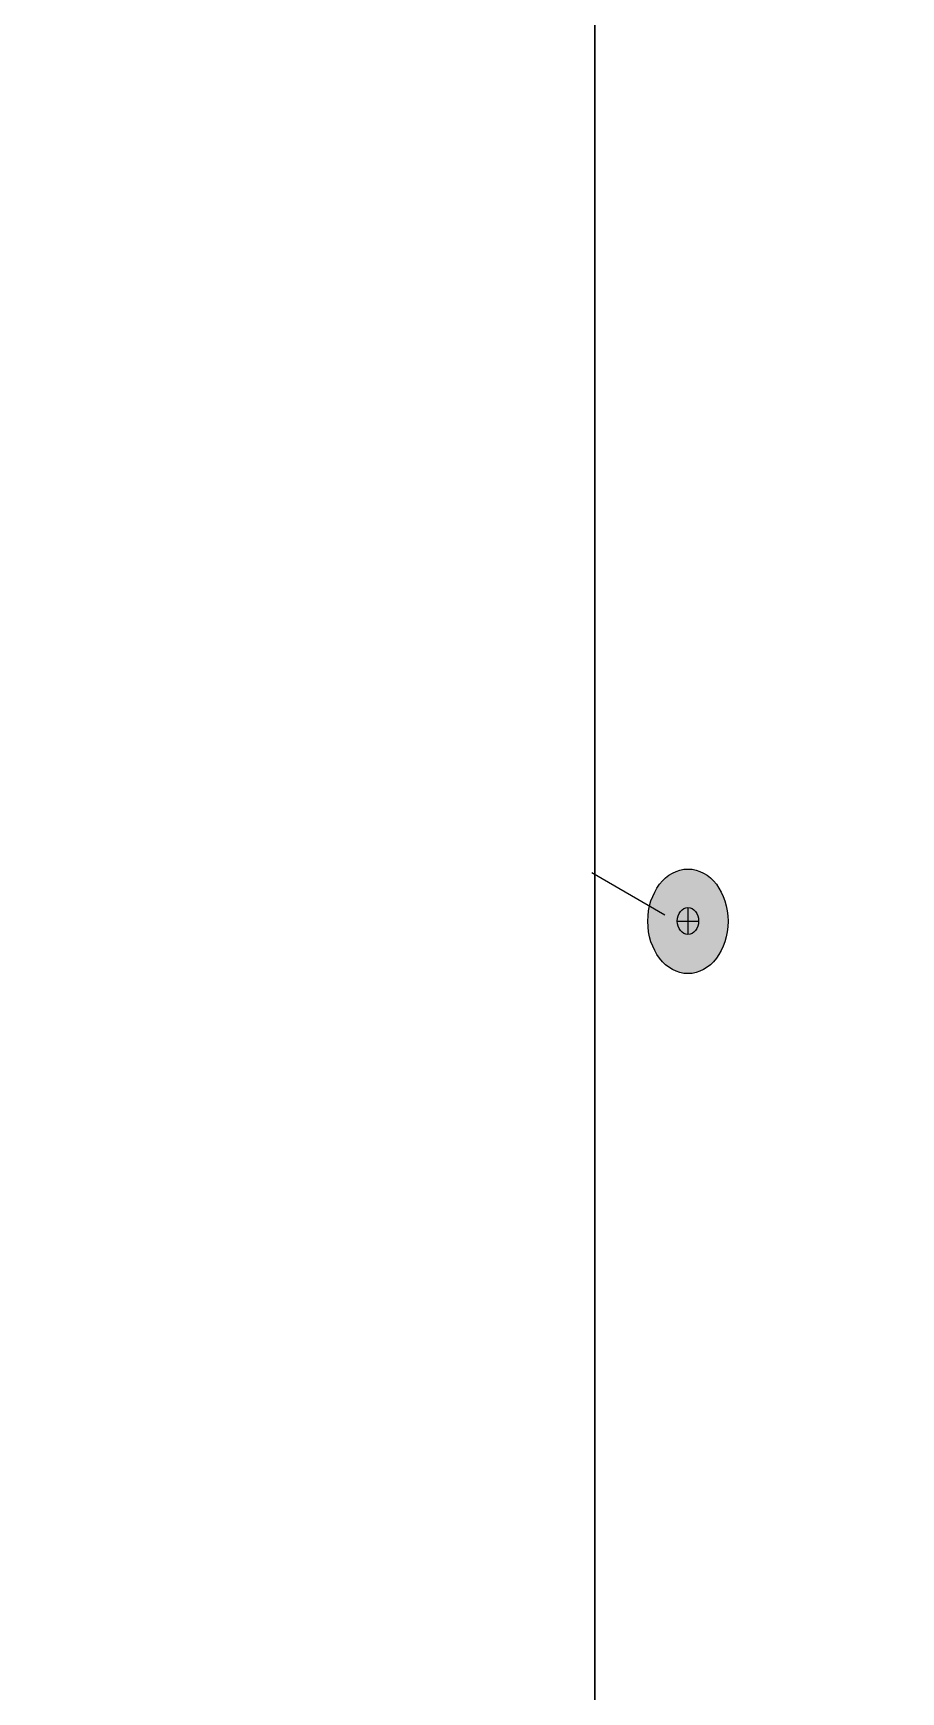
# Model space of a CAD drawing. Header units: inches. Extents: x -17.6 to 82.3, y -15.1 to 23.2.
# Drawn here: x 51.509 to 52.61, y 0.894 to 2.999 of the extents above; entities that cross this region are included whole.
import ezdxf

# ---------------------------------------------------------------- set-up
doc = ezdxf.new("R2010")
doc.units = ezdxf.units.IN
doc.header["$MEASUREMENT"] = 0
doc.layers.add('G-ANNO-TTLB', color=7, linetype='Continuous', lineweight=0)
doc.layers.add('TYVEK', color=7, linetype='Continuous', lineweight=0)

# ---------------------------------------------------------------- blocks, each defined once
blk = doc.blocks.new('Block_222')
at = {"layer": 'TYVEK', "true_color": 0x003b71, "transparency": 33554687}
h = blk.add_hatch(color=156, dxfattribs=at)
h.dxf.hatch_style = 2
edge = h.paths.add_edge_path()
edge.add_ellipse((52.3396, 1.8719), major_axis=(0, 0.0664), ratio=0.766948, start_angle=0, end_angle=360)
at = {"layer": 'TYVEK', "color": 18, "lineweight": 25, "true_color": 0x000000}
for p, q in [((52.3396, 1.8894), (52.3396, 1.8551)), ((52.3261, 1.8723), (52.3531, 1.8723))]:
    blk.add_line(p, q, dxfattribs=at)
blk.add_lwpolyline([(52.3325, 1.9332)], dxfattribs=at)
for centre, major_axis, ratio in [((52.3396, 1.8719), (0, 0.0664), 0.766948), ((52.3396, 1.8723), (0, 0.0171), 0.788846)]:
    blk.add_ellipse(centre, major_axis=major_axis, ratio=ratio, dxfattribs=at)

msp = doc.modelspace()

# ---------------------------------------------------------------- hatches: boundary and pattern name
at = {"layer": 'G-ANNO-TTLB', "true_color": 0xff00ff, "transparency": 33554687}
h = msp.add_hatch(color=6, dxfattribs=at)
edge = h.paths.add_edge_path()
edge.add_spline(control_points=[(77.902, -11.061), (77.902, -11.061), (37.2143, -11.061), (37.2143, -11.061), (37.2143, -11.061), (37.2143, 23.064), (37.2143, 23.064), (37.2143, 23.064), (77.902, 23.064), (77.902, 23.064), (77.902, 23.064), (77.902, -11.061), (77.902, -11.061)], knot_values=[0, 0, 0, 0, 1, 1, 1, 2, 2, 2, 3, 3, 3, 4, 4, 4, 4], degree=3, periodic=0)
edge = h.paths.add_edge_path()
edge.add_spline(control_points=[(37.3393, 22.939), (37.3393, 22.939), (37.3393, -10.936), (37.3393, -10.936), (37.3393, -10.936), (77.777, -10.936), (77.777, -10.936), (77.777, -10.936), (77.777, 22.939), (77.777, 22.939), (77.777, 22.939), (37.3393, 22.939), (37.3393, 22.939)], knot_values=[0, 0, 0, 0, 1, 1, 1, 2, 2, 2, 3, 3, 3, 4, 4, 4, 4], degree=3, periodic=0)
edge.add_line((37.3393, 22.939), (37.3393, 22.939))

# ---------------------------------------------------------------- linework, layer by layer
at = {"layer": 'G-ANNO-TTLB'}
for points in [[(77.902, -11.061), (77.902, -11.061), (37.2143, -11.061), (37.2143, -11.061), (37.2143, -11.061), (37.2143, 23.064), (37.2143, 23.064), (37.2143, 23.064), (77.902, 23.064), (77.902, 23.064), (77.902, 23.064), (77.902, -11.061), (77.902, -11.061)], [(37.3393, 22.939), (37.3393, 22.939), (37.3393, -10.936), (37.3393, -10.936), (37.3393, -10.936), (77.777, -10.936), (77.777, -10.936), (77.777, -10.936), (77.777, 22.939), (77.777, 22.939), (77.777, 22.939), (37.3393, 22.939), (37.3393, 22.939)]]:
    msp.add_open_spline(points, degree=3, knots=[0, 0, 0, 0, 1, 1, 1, 2, 2, 2, 3, 3, 3, 4, 4, 4, 4], dxfattribs=at)
at = {"layer": 'TYVEK', "color": 18, "lineweight": 30, "true_color": 0x000000}
msp.add_line((52.2214, 4.854), (52.2214, -1.0109), dxfattribs=at)
at = {"layer": 'TYVEK', "color": 2, "lineweight": 25, "true_color": 0xffff00}
msp.add_line((52.2175, 1.934), (52.3104, 1.8802), dxfattribs=at)

# ---------------------------------------------------------------- block references
at = {"layer": 'TYVEK'}
msp.add_blockref('Block_222', (0, 0), dxfattribs=at)

doc.saveas('drawing.dxf')
